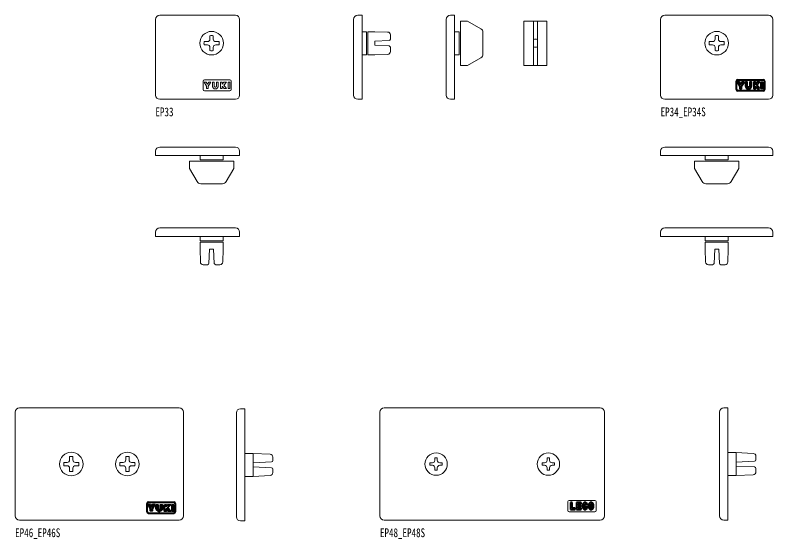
# Model space of a CAD drawing. Units: millimetres on the paper. Extents: x -596 to 409, y -360 to 41.
# Drawn here: x -114.5 to 155.5, y -145.9 to 40.7 of the extents above; entities that cross this region are included whole.
import ezdxf
from ezdxf.enums import TextEntityAlignment as Align

# ---------------------------------------------------------------- set-up
doc = ezdxf.new("R2010")
doc.units = ezdxf.units.MM
doc.layers.add('0-0', color=7, linetype='Continuous', lineweight=18)
doc.styles.add('ＭＳ ゴシック', font='')
doc.styles.get('ＭＳ ゴシック').set_extended_font_data('MS Gothic')

msp = doc.modelspace()

# ---------------------------------------------------------------- linework, layer by layer
at = {"layer": '0-0'}
for p, q in [((-63, 40.718), (-36, 40.718)), ((7.607, 40.718), (9.107, 40.718)), ((40.612, 40.718), (42.112, 40.718)), ((154, 40.718), (117, 40.718)), ((-64.5, 12.218), (-64.5, 39.218)), ((-34.5, 39.218), (-34.5, 12.218)), ((6.107, 12.218), (6.107, 39.218)), ((39.112, 12.218), (39.112, 39.218)), ((70.211, 22.818), (70.211, 38.618)), ((71.611, 22.818), (71.611, 38.618)), ((115.5, 39.218), (115.5, 12.218)), ((155.5, 12.218), (155.5, 39.218)), ((-45.085, 33.363), (-45.085, 32.17)), ((-43.915, 32.17), (-43.915, 33.363)), ((9.107, 34.818), (10.707, 34.818)), ((10.707, 26.618), (10.707, 34.818)), ((19.207, 32.18), (19.207, 33.699)), ((42.112, 34.818), (43.712, 34.818)), ((43.712, 26.618), (43.712, 34.818)), ((52.212, 26.859), (52.212, 34.576)), ((134.915, 33.363), (134.915, 32.17)), ((136.085, 32.17), (136.085, 33.363)), ((-45.952, 31.303), (-47.145, 31.303)), ((-47.145, 30.132), (-45.952, 30.132)), ((-43.048, 31.303), (-41.855, 31.303)), ((-41.855, 30.132), (-43.048, 30.132)), ((132.855, 31.303), (134.048, 31.303)), ((134.048, 30.132), (132.855, 30.132)), ((138.145, 31.303), (136.952, 31.303)), ((136.952, 30.132), (138.145, 30.132)), ((-45.085, 29.266), (-45.085, 28.073)), ((-43.915, 28.073), (-43.915, 29.266)), ((19.207, 27.736), (19.207, 29.255)), ((134.915, 29.266), (134.915, 28.073)), ((136.085, 28.073), (136.085, 29.266)), ((9.107, 26.618), (10.707, 26.618)), ((42.112, 26.618), (43.712, 26.618)), ((-47.5, 14.218), (-47.5, 17.218)), ((-47, 17.718), (-38, 17.718)), ((-44.235, 15.567), (-44.235, 16.798)), ((-37.5, 17.218), (-37.5, 14.218)), ((-38, 13.718), (-47, 13.718)), ((-36, 10.718), (-63, 10.718)), ((117, 10.718), (154, 10.718)), ((-63, -6.282), (-36, -6.282)), ((-34.5, -7.782), (-34.5, -9.282)), ((115.5, -9.282), (115.5, -7.782)), ((117, -6.282), (154, -6.282)), ((155.5, -7.782), (155.5, -9.282)), ((-48.6, -9.282), (-48.6, -10.882)), ((-40.4, -9.282), (-40.4, -10.882)), ((155.5, -9.282), (115.5, -9.282)), ((131.4, -9.282), (131.4, -10.882)), ((139.6, -9.282), (139.6, -10.882)), ((-48.6, -10.882), (-40.4, -10.882)), ((131.4, -10.882), (139.6, -10.882)), ((-40.641, -19.382), (-48.359, -19.382)), ((139.359, -19.382), (131.641, -19.382)), ((-64.5, -38.127), (-64.5, -36.627)), ((-63, -35.127), (-36, -35.127)), ((-34.5, -36.627), (-34.5, -38.127)), ((115.5, -38.127), (115.5, -36.627)), ((117, -35.127), (154, -35.127)), ((155.5, -36.627), (155.5, -38.127)), ((-34.5, -38.127), (-64.5, -38.127)), ((-48.6, -38.127), (-48.6, -39.727)), ((-48.6, -39.727), (-40.4, -39.727)), ((-40.4, -38.127), (-40.4, -39.727)), ((155.5, -38.127), (115.5, -38.127)), ((131.4, -38.127), (131.4, -39.727)), ((131.4, -39.727), (139.6, -39.727)), ((139.6, -38.127), (139.6, -39.727)), ((-45.963, -48.227), (-47.482, -48.227)), ((-41.518, -48.227), (-43.037, -48.227)), ((134.037, -48.227), (132.518, -48.227)), ((138.482, -48.227), (136.963, -48.227)), ((-56, -99.282), (-113, -99.282)), ((-32.678, -99.564), (-34.178, -99.564)), ((-32.678, -139.564), (-32.678, -99.564)), ((94, -99.282), (17, -99.282)), ((137.977, -99.282), (139.477, -99.282)), ((139.477, -99.282), (139.477, -139.282)), ((-114.5, -100.782), (-114.5, -137.782)), ((-54.5, -137.782), (-54.5, -100.782)), ((-35.678, -101.064), (-35.678, -138.064)), ((15.5, -100.782), (15.5, -137.782)), ((95.5, -137.782), (95.5, -100.782)), ((136.477, -137.782), (136.477, -100.782)), ((-29.678, -115.464), (-23.626, -115.781)), ((142.477, -115.182), (139.477, -115.182)), ((142.477, -115.182), (148.529, -115.5)), ((142.477, -123.382), (142.477, -115.182)), ((-97.145, -118.697), (-95.952, -118.697)), ((-95.085, -117.83), (-95.085, -116.637)), ((-93.915, -116.637), (-93.915, -117.83)), ((-91.855, -118.697), (-93.048, -118.697)), ((-77.145, -118.697), (-75.952, -118.697)), ((-75.085, -116.637), (-75.085, -117.83)), ((-73.915, -117.83), (-73.915, -116.637)), ((-73.048, -118.697), (-71.855, -118.697)), ((-23.152, -118.522), (-29.678, -118.864)), ((-22.678, -116.78), (-22.678, -118.022)), ((35.06, -117.082), (35.06, -117.962)), ((35.94, -117.082), (35.06, -117.082)), ((35.94, -117.082), (35.94, -117.962)), ((75.06, -117.082), (75.06, -117.962)), ((75.94, -117.082), (75.06, -117.082)), ((75.94, -117.962), (75.94, -117.082)), ((149.003, -118.24), (142.477, -118.582)), ((149.477, -116.498), (149.477, -117.741)), ((-95.952, -119.868), (-97.145, -119.868)), ((-95.085, -121.927), (-95.085, -120.734)), ((-93.915, -120.734), (-93.915, -121.927)), ((-93.048, -119.868), (-91.855, -119.868)), ((-75.952, -119.868), (-77.145, -119.868)), ((-75.085, -121.927), (-75.085, -120.734)), ((-73.915, -120.734), (-73.915, -121.927)), ((-71.855, -119.868), (-73.048, -119.868)), ((-23.152, -120.606), (-29.678, -120.264)), ((-22.678, -122.348), (-22.678, -121.105)), ((33.3, -118.842), (33.3, -119.722)), ((34.18, -118.842), (33.3, -118.842)), ((33.3, -119.722), (34.18, -119.722)), ((35.06, -120.602), (35.06, -121.482)), ((35.06, -121.482), (35.94, -121.482)), ((35.94, -121.482), (35.94, -120.602)), ((37.7, -118.842), (36.82, -118.842)), ((36.82, -119.722), (37.7, -119.722)), ((37.7, -119.722), (37.7, -118.842)), ((73.3, -118.842), (73.3, -119.722)), ((74.18, -118.842), (73.3, -118.842)), ((73.3, -119.722), (74.18, -119.722)), ((75.06, -120.602), (75.06, -121.482)), ((75.06, -121.482), (75.94, -121.482)), ((75.94, -121.482), (75.94, -120.602)), ((77.7, -118.842), (76.82, -118.842)), ((77.7, -119.722), (76.82, -119.722)), ((77.7, -119.722), (77.7, -118.842)), ((142.477, -119.982), (149.003, -120.324)), ((149.477, -120.824), (149.477, -122.067)), ((-32.678, -123.664), (-29.678, -123.664)), ((-29.678, -123.664), (-23.626, -123.346)), ((139.477, -123.382), (142.477, -123.382)), ((148.529, -123.065), (142.477, -123.382)), ((92.1, -132.282), (82.9, -132.282)), ((82.5, -132.682), (82.5, -135.882)), ((92.5, -135.882), (92.5, -132.682)), ((82.9, -136.282), (92.1, -136.282)), ((-113, -139.282), (-56, -139.282)), ((-32.678, -139.564), (-34.178, -139.564)), ((17, -139.282), (94, -139.282)), ((139.477, -139.282), (137.977, -139.282))]:
    msp.add_line(p, q, dxfattribs=at)
at = {"layer": '0-0', "lineweight": 40}
for p, q in [((142.5, 14.218), (142.5, 17.218)), ((143, 17.718), (152, 17.718)), ((152.5, 17.218), (152.5, 14.218)), ((152, 13.718), (143, 13.718)), ((-67.477, -136.367), (-67.477, -133.368)), ((-66.977, -132.867), (-57.977, -132.867)), ((-64.212, -135.018), (-64.212, -133.787)), ((-57.477, -133.368), (-57.477, -136.367)), ((83.953, -133.021), (83.342, -133.021)), ((83.342, -133.021), (83.342, -135.471)), ((83.953, -135.034), (83.953, -133.021)), ((87.244, -133.021), (85.528, -133.021)), ((85.528, -133.021), (85.528, -135.471)), ((86.137, -133.458), (87.244, -133.458)), ((86.137, -134.026), (86.137, -133.458)), ((87.138, -134.026), (86.137, -134.026)), ((86.137, -134.436), (87.138, -134.436)), ((86.137, -135.034), (86.137, -134.436)), ((87.138, -134.436), (87.138, -134.026)), ((87.244, -133.458), (87.244, -133.021)), ((88.808, -133.753), (89.432, -133.753)), ((89.448, -134.635), (88.811, -134.635)), ((-57.977, -136.868), (-66.977, -136.868)), ((83.342, -135.471), (85.057, -135.471)), ((85.057, -135.034), (83.953, -135.034)), ((85.057, -135.471), (85.057, -135.034)), ((85.528, -135.471), (87.244, -135.471)), ((87.244, -135.034), (86.137, -135.034)), ((87.244, -135.471), (87.244, -135.034))]:
    msp.add_line(p, q, dxfattribs=at)
at = {"layer": '0-0'}
for points in [[(9.107, 40.718), (9.107, 10.718), (7.607, 10.718)], [(42.112, 40.718), (42.112, 10.718), (40.612, 10.718)], [(51.462, 35.875), (46.712, 38.618), (44.212, 38.618), (44.212, 22.818), (46.712, 22.818), (51.462, 25.56)], [(11.207, 34.818), (11.207, 26.618), (13.707, 26.618), (18.233, 26.736)], [(18.233, 34.699), (13.707, 34.818), (11.207, 34.818)], [(18.733, 29.754), (13.707, 30.018), (13.707, 31.418), (18.733, 31.681)], [(-44.235, 16.798), (-43.63, 16.798), (-43.63, 15.567)], [(-42.717, 15.567), (-42.717, 16.798), (-42.111, 16.798), (-42.111, 15.567)], [(-42.112, 15.567), (-42.128, 15.369), (-42.176, 15.176), (-42.254, 14.995), (-42.36, 14.832), (-42.491, 14.691), (-42.642, 14.577), (-42.81, 14.493), (-42.989, 14.441), (-43.173, 14.424), (-43.357, 14.441), (-43.536, 14.493), (-43.704, 14.577), (-43.855, 14.691), (-43.986, 14.832), (-44.092, 14.995), (-44.171, 15.176), (-44.218, 15.369), (-44.235, 15.567)], [(-43.629, 15.567), (-43.622, 15.476), (-43.602, 15.389), (-43.568, 15.306), (-43.523, 15.232), (-43.466, 15.167), (-43.401, 15.115), (-43.329, 15.077), (-43.252, 15.053), (-43.173, 15.045), (-43.094, 15.053), (-43.017, 15.077), (-42.945, 15.115), (-42.88, 15.167), (-42.824, 15.232), (-42.778, 15.306), (-42.744, 15.389), (-42.724, 15.476), (-42.717, 15.567)], [(-34.5, -9.282), (-64.5, -9.282), (-64.5, -7.782)], [(-49.658, -18.632), (-52.4, -13.882), (-52.4, -11.382), (-36.6, -11.382), (-36.6, -13.882), (-39.342, -18.632)], [(130.342, -18.632), (127.6, -13.882), (127.6, -11.382), (143.4, -11.382), (143.4, -13.882), (140.658, -18.632)], [(-48.6, -40.227), (-40.4, -40.227), (-40.4, -42.727), (-40.518, -47.253)], [(-48.481, -47.253), (-48.6, -42.727), (-48.6, -40.227)], [(131.4, -40.227), (139.6, -40.227), (139.6, -42.727), (139.482, -47.253)], [(131.519, -47.253), (131.4, -42.727), (131.4, -40.227)], [(-43.537, -47.753), (-43.8, -42.727), (-45.2, -42.727), (-45.463, -47.753)], [(136.463, -47.753), (136.2, -42.727), (134.8, -42.727), (134.537, -47.753)], [(-32.678, -115.464), (-29.678, -115.464), (-29.678, -123.664)]]:
    msp.add_lwpolyline(points, dxfattribs=at)
for points in [[(66.811, 22.818), (66.811, 38.618), (75.011, 38.618), (75.011, 22.818)], [(-44.765, 16.83), (-45.507, 16.83), (-45.951, 16.113), (-46.395, 16.83), (-47.137, 16.83), (-46.276, 15.44), (-46.276, 14.582), (-45.67, 14.582), (-45.67, 15.367)], [(-41.328, 16.798), (-41.328, 14.554), (-40.722, 14.554), (-40.722, 15.249), (-40.627, 15.346), (-40.012, 14.549), (-39.203, 14.549), (-40.175, 15.807), (-39.203, 16.798), (-40.113, 16.798), (-40.722, 16.176), (-40.722, 16.798)], [(-38.622, 16.798), (-38.016, 16.798), (-38.016, 14.549), (-38.622, 14.549)]]:
    msp.add_lwpolyline(points, close=True, dxfattribs=at)
at = {"layer": '0-0', "lineweight": 40}
for points in [[(142.863, 16.83), (143.724, 15.44), (143.724, 14.582), (144.33, 14.582), (144.33, 15.367), (145.235, 16.83), (144.493, 16.83), (144.049, 16.113), (143.605, 16.83)], [(150.797, 14.549), (149.825, 15.807), (150.797, 16.798), (149.887, 16.798), (149.278, 16.177), (149.278, 16.798), (148.672, 16.798), (148.672, 14.554), (149.278, 14.554), (149.278, 15.249), (149.373, 15.346), (149.989, 14.549)], [(151.984, 16.798), (151.984, 14.549), (151.378, 14.549), (151.378, 16.798)], [(-67.113, -133.755), (-66.371, -133.755), (-65.927, -134.472), (-65.483, -133.755), (-64.741, -133.755), (-65.647, -135.218), (-65.647, -136.003), (-66.253, -136.003), (-66.253, -135.145)], [(-61.304, -133.787), (-60.699, -133.787), (-60.699, -134.409), (-60.089, -133.787), (-59.18, -133.787), (-60.151, -134.778), (-59.18, -136.036), (-59.988, -136.036), (-60.603, -135.239), (-60.699, -135.337), (-60.699, -136.031), (-61.304, -136.031)], [(-57.993, -133.787), (-57.993, -136.036), (-58.599, -136.036), (-58.599, -133.787)]]:
    msp.add_lwpolyline(points, close=True, dxfattribs=at)
for points in [[(146.37, 15.567), (146.37, 16.798), (145.765, 16.798), (145.765, 15.567)], [(147.889, 15.567), (147.889, 16.798), (147.283, 16.798), (147.283, 15.567)], [(145.765, 15.567), (145.782, 15.369), (145.829, 15.176), (145.908, 14.995), (146.014, 14.832), (146.145, 14.691), (146.296, 14.577), (146.464, 14.493), (146.643, 14.441), (146.827, 14.424), (147.011, 14.441), (147.19, 14.493), (147.358, 14.577), (147.509, 14.691)], [(147.283, 15.567), (147.276, 15.476), (147.256, 15.389), (147.222, 15.306), (147.177, 15.232), (147.12, 15.167), (147.055, 15.115), (146.983, 15.077), (146.906, 15.053), (146.827, 15.045), (146.748, 15.053), (146.671, 15.077), (146.599, 15.115), (146.534, 15.167), (146.477, 15.232), (146.432, 15.306), (146.398, 15.389), (146.378, 15.476), (146.371, 15.567)], [(147.509, 14.691), (147.64, 14.832), (147.746, 14.995), (147.825, 15.176), (147.872, 15.369), (147.889, 15.567)], [(-64.212, -133.787), (-63.606, -133.787), (-63.606, -135.018)], [(-62.693, -135.018), (-62.693, -133.787), (-62.087, -133.787), (-62.087, -135.018)], [(-62.088, -135.018), (-62.104, -135.217), (-62.152, -135.409), (-62.23, -135.59), (-62.336, -135.753), (-62.467, -135.894), (-62.619, -136.008), (-62.787, -136.092), (-62.965, -136.144), (-63.15, -136.161), (-63.334, -136.144), (-63.513, -136.092), (-63.68, -136.008), (-63.832, -135.894), (-63.963, -135.753), (-64.069, -135.59), (-64.147, -135.409), (-64.195, -135.217), (-64.211, -135.018)], [(-63.606, -135.018), (-63.599, -135.109), (-63.578, -135.196), (-63.545, -135.279), (-63.499, -135.353), (-63.443, -135.418), (-63.378, -135.47), (-63.306, -135.508), (-63.229, -135.532), (-63.15, -135.54), (-63.07, -135.532), (-62.994, -135.508), (-62.921, -135.47), (-62.856, -135.418), (-62.8, -135.353), (-62.754, -135.279), (-62.721, -135.196), (-62.7, -135.109), (-62.693, -135.018)]]:
    msp.add_lwpolyline(points, dxfattribs=at)
at = {"layer": '0-0'}
for centre, radius in [((-44.5, 30.718), 4.199), ((135.5, 30.718), 4.199), ((-94.5, -119.282), 4.199), ((-74.5, -119.282), 4.199), ((35.5, -119.282), 4), ((75.5, -119.282), 4)]:
    msp.add_circle(centre, radius, dxfattribs=at)
for centre, radius, start, end in [((-63, 39.218), 1.5, 90, 180), ((-36, 39.218), 1.5, 0, 90), ((7.607, 39.218), 1.5, 90, 180), ((40.612, 39.218), 1.5, 90, 180), ((117, 39.218), 1.5, 90, 180), ((154, 39.218), 1.5, 0, 90), ((50.712, 34.576), 1.5, 0, 60), ((-44.5, 30.718), 2.709, 77.52582, 102.47418), ((18.207, 33.699), 1, 0, 88.5), ((135.5, 30.718), 2.709, 77.52582, 102.47418), ((-44.5, 30.718), 2.709, 167.52572, 192.47427), ((-45.952, 32.17), 0.867, 270, 0), ((-45.952, 29.266), 0.867, 0, 90), ((-43.048, 32.17), 0.867, 180, 270), ((-43.048, 29.266), 0.867, 90, 180), ((-44.5, 30.718), 2.709, 347.52572, 12.47427), ((18.707, 32.18), 0.5, 273, 360), ((18.707, 29.255), 0.5, 0, 87), ((70.911, 30.718), 1.469, 61.54158, 118.45842), ((135.5, 30.718), 2.709, 167.52572, 192.47427), ((134.048, 32.17), 0.867, 270, 0), ((134.048, 29.266), 0.867, 0, 90), ((136.952, 32.17), 0.867, 180, 270), ((136.952, 29.266), 0.867, 90, 180), ((135.5, 30.718), 2.709, 347.52572, 12.47427), ((-44.5, 30.718), 2.709, 257.52581, 282.47418), ((18.207, 27.736), 1, 271.5, 360), ((70.911, 30.718), 1.469, 241.54158, 298.45842), ((135.5, 30.718), 2.709, 257.52581, 282.47418), ((50.712, 26.859), 1.5, 300, 360), ((-47, 17.218), 0.5, 90, 180), ((-38, 17.218), 0.5, 0, 90), ((-47, 14.218), 0.5, 180, 270), ((-38, 14.218), 0.5, 270, 0), ((-63, 12.218), 1.5, 180, 270), ((-36, 12.218), 1.5, 270, 0), ((7.607, 12.218), 1.5, 180, 270), ((40.612, 12.218), 1.5, 180, 270), ((117, 12.218), 1.5, 180, 270), ((154, 12.218), 1.5, 270, 0), ((-63, -7.782), 1.5, 90, 180), ((-36, -7.782), 1.5, 0, 90), ((117, -7.782), 1.5, 90, 180), ((154, -7.782), 1.5, 0, 90), ((-48.359, -17.882), 1.5, 210, 270), ((-40.641, -17.882), 1.5, 270, 330), ((131.641, -17.882), 1.5, 210, 270), ((139.359, -17.882), 1.5, 270, 330), ((-63, -36.627), 1.5, 90, 180), ((-36, -36.627), 1.5, 0, 90), ((117, -36.627), 1.5, 90, 180), ((154, -36.627), 1.5, 0, 90), ((-47.482, -47.227), 1, 181.5, 270), ((-45.963, -47.727), 0.5, 270, 357), ((-43.037, -47.727), 0.5, 183, 270), ((-41.518, -47.227), 1, 270, 358.5), ((132.518, -47.227), 1, 181.5, 270), ((134.037, -47.727), 0.5, 270, 357), ((136.963, -47.727), 0.5, 183, 270), ((138.482, -47.227), 1, 270, 358.5), ((-113, -100.782), 1.5, 90, 180), ((-56, -100.782), 1.5, 0, 90), ((-34.178, -101.064), 1.5, 90, 180), ((17, -100.782), 1.5, 90, 180), ((94, -100.782), 1.5, 0, 90), ((137.977, -100.782), 1.5, 90, 180), ((-23.678, -116.78), 1, 0, 87), ((148.477, -116.498), 1, 0, 87), ((-94.5, -119.282), 2.709, 167.52572, 192.47427), ((-95.952, -117.83), 0.867, 270, 0), ((-94.5, -119.282), 2.709, 77.52582, 102.47418), ((-93.048, -117.83), 0.867, 180, 270), ((-94.5, -119.282), 2.709, 347.52572, 12.47427), ((-74.5, -119.282), 2.709, 167.52572, 192.47427), ((-75.952, -117.83), 0.867, 270, 0), ((-74.5, -119.282), 2.709, 77.52582, 102.47418), ((-73.048, -117.83), 0.867, 180, 270), ((-74.5, -119.282), 2.709, 347.52572, 12.47427), ((-23.178, -118.022), 0.5, 273, 0), ((34.18, -117.962), 0.88, 270, 0), ((36.82, -117.962), 0.88, 180, 270), ((74.18, -117.962), 0.88, 270, 0), ((76.82, -117.962), 0.88, 180, 270), ((148.977, -117.741), 0.5, 273, 0), ((-95.952, -120.734), 0.867, 0, 90), ((-93.048, -120.734), 0.867, 90, 180), ((-75.952, -120.734), 0.867, 0, 90), ((-73.048, -120.734), 0.867, 90, 180), ((-23.178, -121.105), 0.5, 0, 87), ((34.18, -120.602), 0.88, 0, 90), ((36.82, -120.602), 0.88, 90, 180), ((74.18, -120.602), 0.88, 0, 90), ((76.82, -120.602), 0.88, 90, 180), ((148.977, -120.824), 0.5, 0, 87), ((-94.5, -119.282), 2.709, 257.52581, 282.47418), ((-74.5, -119.282), 2.709, 257.52581, 282.47418), ((-23.678, -122.348), 1, 273, 0), ((148.477, -122.067), 1, 273, 0), ((82.9, -132.682), 0.4, 90, 180), ((92.1, -132.682), 0.4, 0, 90), ((82.9, -135.882), 0.4, 180, 270), ((92.1, -135.882), 0.4, 270, 0), ((-113, -137.782), 1.5, 180, 270), ((-56, -137.782), 1.5, 270, 0), ((-34.178, -138.064), 1.5, 180, 270), ((17, -137.782), 1.5, 180, 270), ((94, -137.782), 1.5, 270, 0), ((137.977, -137.782), 1.5, 180, 270)]:
    msp.add_arc(centre, radius, start, end, dxfattribs=at)
at = {"layer": '0-0', "lineweight": 40}
for centre, radius, start, end in [((143, 17.218), 0.5, 90, 180), ((152, 17.218), 0.5, 0, 90), ((143, 14.218), 0.5, 180, 270), ((152, 14.218), 0.5, 270, 0), ((-66.977, -133.368), 0.5, 90, 180), ((-57.977, -133.368), 0.5, 0, 90), ((90.57, -134.246), 2.879, 164.216, 195.784), ((88.449, -133.688), 0.687, 106.2291, 160.88188), ((88.583, -134.311), 1.323, 75.73071, 104.26929), ((95.655, -134.246), 7.311, 176.78919, 183.21081), ((89.466, -133.837), 1.112, 164.64474, 180.71922), ((89.466, -134.655), 1.112, 179.28078, 195.35526), ((88.583, -133.607), 0.199, 18.78093, 161.21907), ((88.583, -134.885), 0.199, 198.78093, 341.21907), ((87.7, -133.837), 1.112, 4.35281, 15.35526), ((87.7, -134.655), 1.112, 344.64474, 1.00008), ((88.717, -133.688), 0.687, 19.11812, 73.7709), ((86.596, -134.246), 2.879, 9.86632, 15.784), ((86.596, -134.246), 2.879, 344.216, 352.22376), ((92.717, -134.246), 2.879, 164.216, 195.784), ((90.596, -133.688), 0.687, 106.2291, 160.88188), ((90.73, -134.311), 1.323, 75.73071, 104.26929), ((97.802, -134.246), 7.311, 176.78919, 183.21081), ((91.614, -133.837), 1.112, 164.64474, 180.71922), ((91.614, -134.655), 1.112, 179.28078, 195.35526), ((90.73, -133.607), 0.199, 18.78093, 161.21907), ((90.73, -134.885), 0.199, 198.78093, 341.21907), ((89.847, -133.837), 1.112, 359.28078, 15.35526), ((89.847, -134.655), 1.112, 344.64474, 0.71922), ((83.658, -134.246), 7.311, 356.78919, 3.21081), ((90.865, -133.688), 0.687, 19.11812, 73.7709), ((88.743, -134.246), 2.879, 344.216, 15.784), ((-66.977, -136.367), 0.5, 180, 270), ((-57.977, -136.367), 0.5, 270, 0), ((88.449, -134.804), 0.687, 199.11812, 253.7709), ((88.583, -134.181), 1.323, 255.73071, 284.26929), ((88.717, -134.804), 0.687, 286.2291, 340.88188), ((90.596, -134.804), 0.687, 199.11812, 253.7709), ((90.73, -134.181), 1.323, 255.73071, 284.26929), ((90.865, -134.804), 0.687, 286.2291, 340.88188)]:
    msp.add_arc(centre, radius, start, end, dxfattribs=at)

# ---------------------------------------------------------------- texts
at = {"layer": '0-0', "style": 'ＭＳ ゴシック', "width": 0.75}
for s, p in [('EP33', (-64.5, 3.718)), ('EP34_EP34S', (115.5, 3.718)), ('EP46_EP46S', (-114.5, -146.282)), ('EP48_EP48S', (15.5, -146.282))]:
    msp.add_text(s, height=3.152, dxfattribs=at).set_placement(p, align=Align.BOTTOM_LEFT)

doc.saveas('drawing.dxf')
